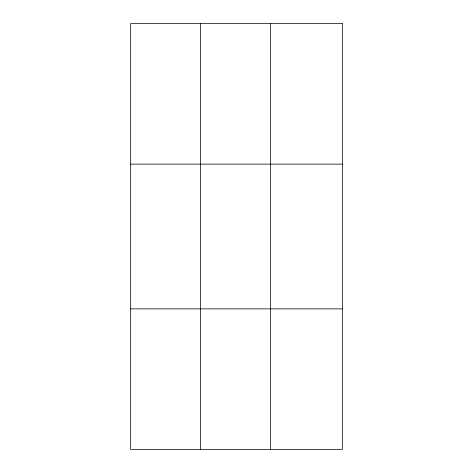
<?xml version="1.0" encoding="UTF-8"?>
<svg xmlns="http://www.w3.org/2000/svg" width="473" height="473" viewBox="0 0 473 473"><rect width="100%" height="100%" fill="white"/><g stroke="black" fill="none" stroke-linecap="round" stroke-linejoin="round"><path stroke-width="0.71" d="M200.517 449.35L200.517 23.65M270.367 449.35L270.367 23.65M130.666 164.131L342.334 164.131M130.666 308.869L342.334 308.869M342.334 23.65L342.334 449.35L130.666 449.35L130.666 23.65L342.334 23.65"/></g></svg>
